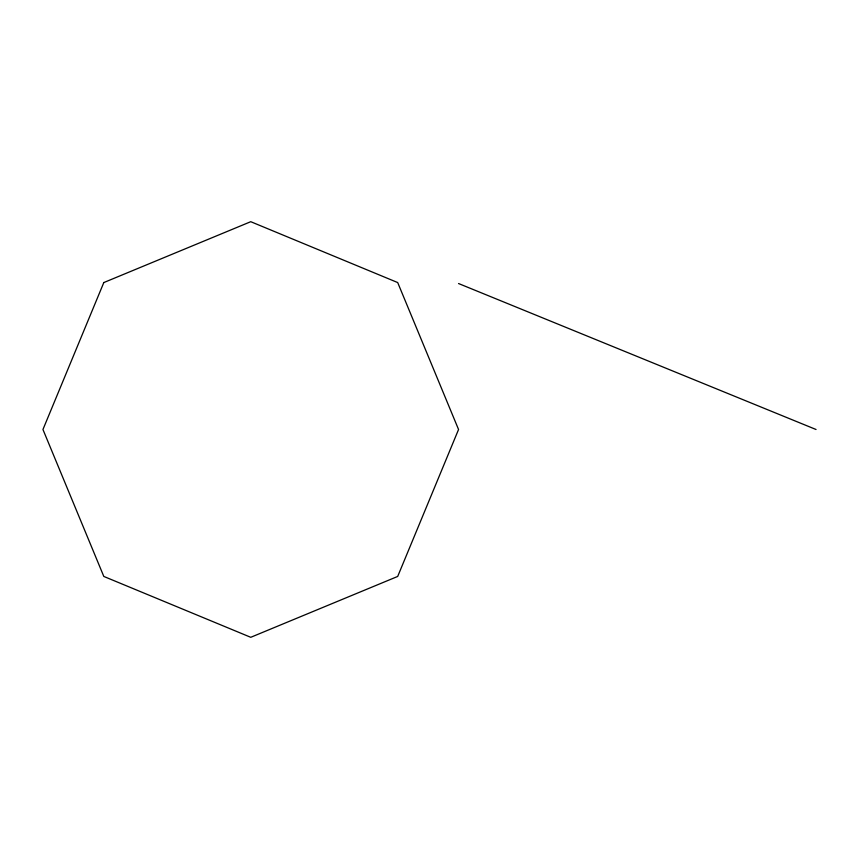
<?xml version="1.0" encoding="UTF-8"?>
<svg xmlns="http://www.w3.org/2000/svg" width="859" height="859" viewBox="0 0 859 859"><rect width="100%" height="100%" fill="white"/><g stroke="black" fill="none" stroke-linecap="round" stroke-linejoin="round"><path stroke-width="1.29" d="M458.556 283.534L816.05 429.5M103.81 282.557L42.95 429.5L103.81 576.443L250.753 637.303L397.696 576.443L458.556 429.5L397.696 282.557L250.753 221.697L103.81 282.557"/></g></svg>
